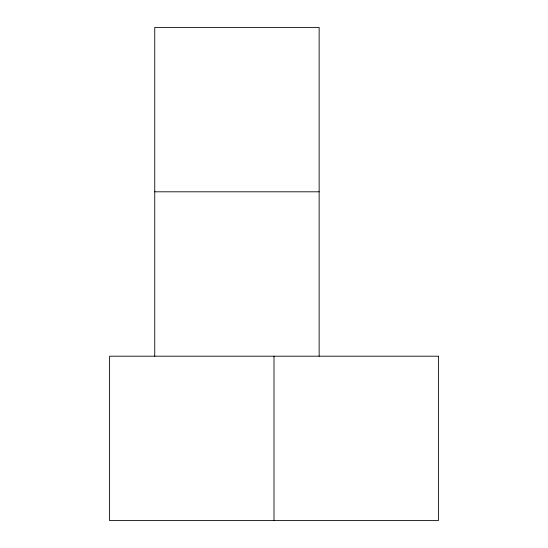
<?xml version="1.0" encoding="UTF-8"?>
<svg xmlns="http://www.w3.org/2000/svg" width="548" height="548" viewBox="0 0 548 548"><rect width="100%" height="100%" fill="white"/><g stroke="black" fill="none" stroke-linecap="round" stroke-linejoin="round"><path stroke-width="0.82" d="M154.748 356.2L154.748 27.4L319.148 27.4L319.148 356.2M154.748 191.8L319.148 191.8M274 356.2L274 520.6M438.4 356.2L109.6 356.2L109.6 520.6L438.4 520.6L438.4 356.2"/></g></svg>
